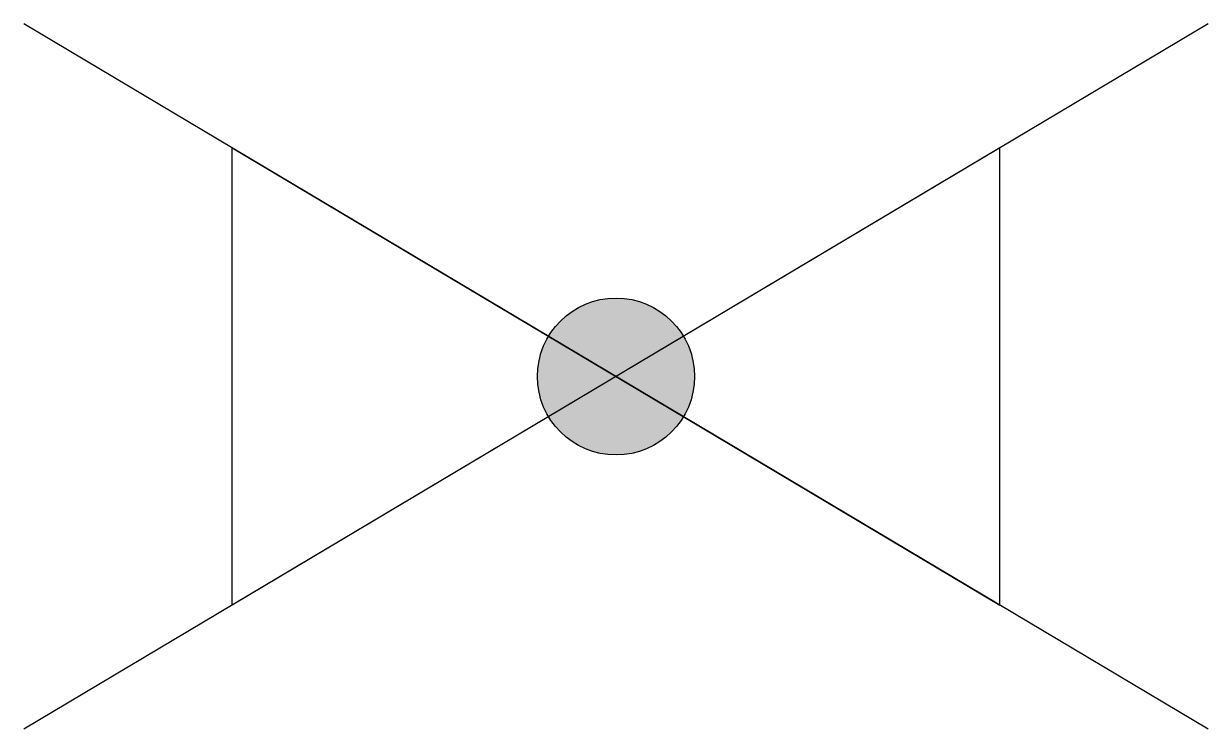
# Model space of a CAD drawing. Extents: x -3.55 to 3.55, y -2.12 to 2.12.
import ezdxf

# ---------------------------------------------------------------- set-up
doc = ezdxf.new("R2010")
doc.units = 0
doc.header["$LTSCALE"] = 0.2

msp = doc.modelspace()

# ---------------------------------------------------------------- hatches: boundary and pattern name
at = {"ltscale": 0.1}
h = msp.add_hatch(color=256, dxfattribs=at)
edge = h.paths.add_edge_path()
edge.add_arc((0, 0), 0.4712, 0, 360)

# ---------------------------------------------------------------- linework, layer by layer
for p, q in [((3.5539, 2.1182), (-3.5539, -2.1182)), ((3.5539, -2.1182), (-3.5539, 2.1182)), ((2.3039, 1.3732), (-2.3039, -1.3732)), ((-2.3039, 1.3732), (2.3039, -1.3732)), ((2.3039, -1.3732), (2.3039, 1.3732))]:
    msp.add_line(p, q)
msp.add_line((-2.3039, -1.3732), (-2.3039, 1.3732), dxfattribs=at)
msp.add_circle((0, 0), 0.4712, dxfattribs=at)

doc.saveas('drawing.dxf')
